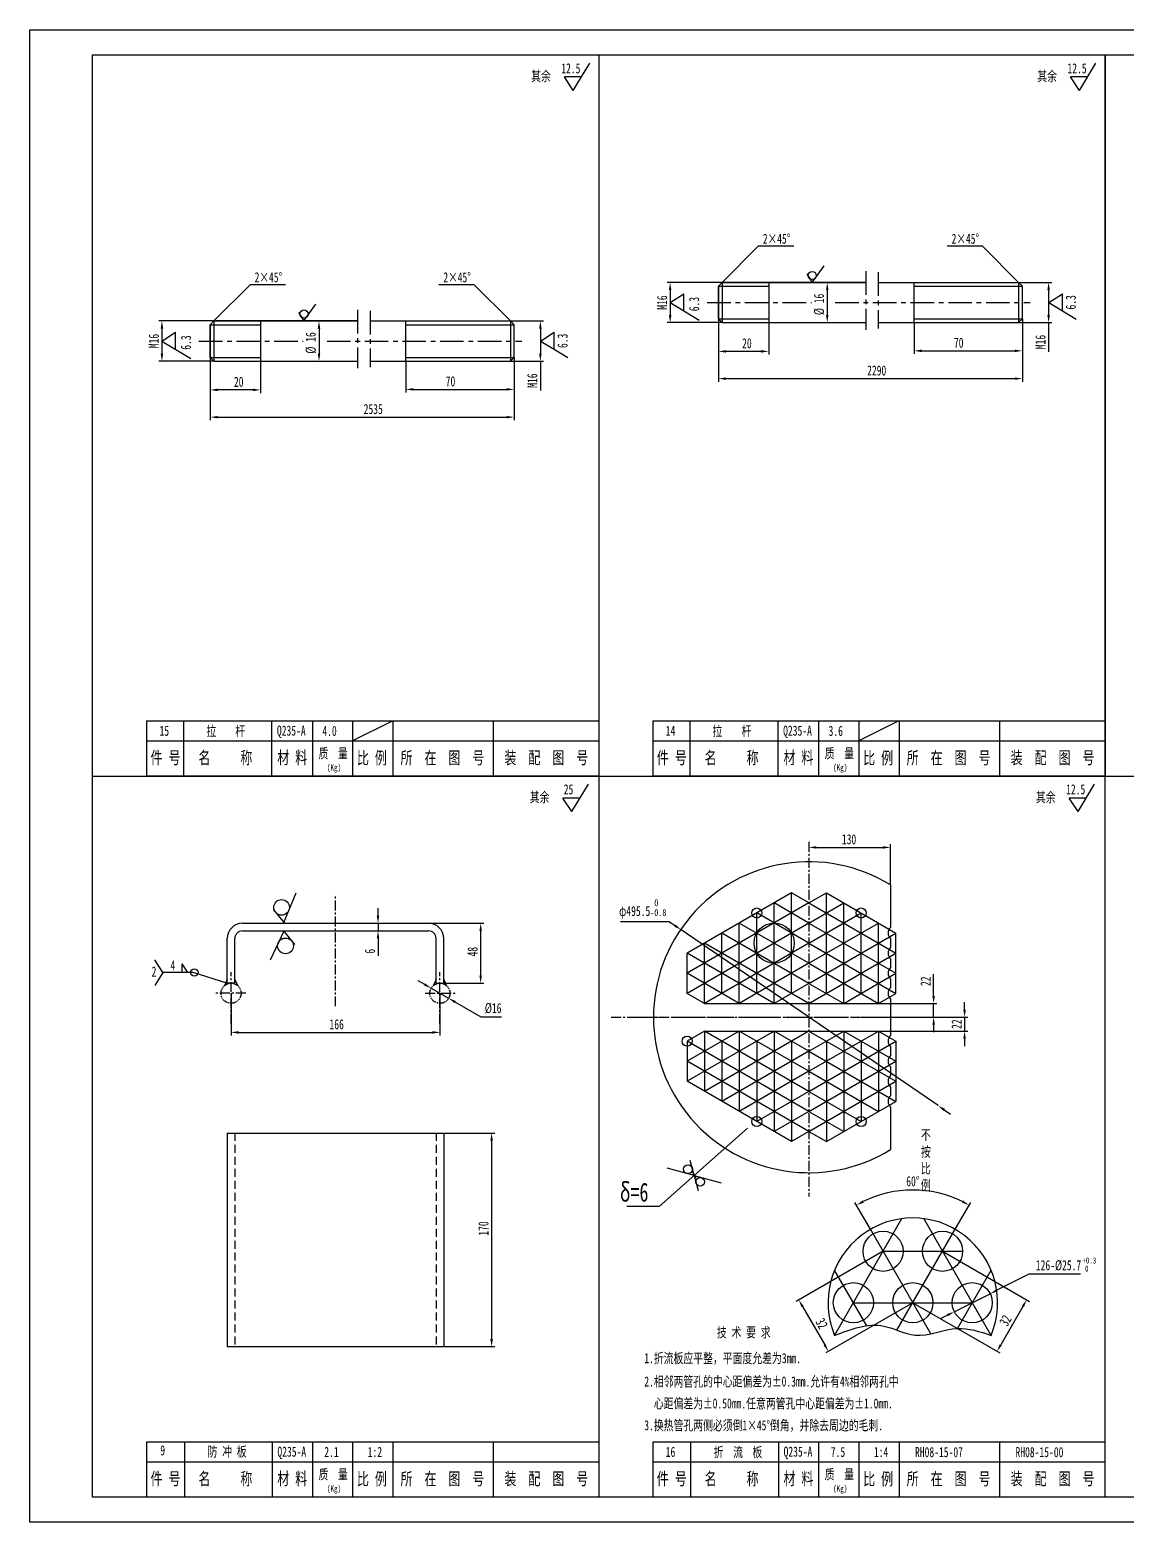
# Model space of a CAD drawing. Extents: x 12575 to 63012, y 39469 to 86293.
# Drawn here: x 29658 to 33149, y 39595 to 44347 of the extents above; entities that cross this region are included whole.
import ezdxf

# ---------------------------------------------------------------- set-up
doc = ezdxf.new("R2010")
doc.units = 0
for name, pattern in [('CENTER', [50.8, 31.75, -6.35, 6.35, -6.35]), ('CENTERX2', [4, 2.5, -0.5, 0.5, -0.5]), ('DASHEDX2', [38.1, 25.4, -12.7]), ('PHANTOM2', [31.75, 15.875, -3.175, 3.175, -3.175, 3.175, -3.175])]:
    doc.linetypes.add(name, pattern=pattern)
doc.layers.get('0').update_dxf_attribs({"linetype": 'CONTINUOUS'})
doc.layers.get('DEFPOINTS').update_dxf_attribs({"color": 1, "linetype": 'PHANTOM2'})
for name, color, linetype in [('AA', 1, 'DASHEDX2'), ('CCX', 1, 'CONTINUOUS'), ('DD', 1, 'CENTER')]:
    doc.layers.add(name, color=color, linetype=linetype)
doc.styles.add('HZ', font='SIMFANG.TTF', dxfattribs={"width": 0.7})
doc.styles.add('HZ123', font='SIMFANG.TTF', dxfattribs={"width": 0.7, "height": 2.5})
doc.styles.add('WZ5', font='SIMFANG.TTF', dxfattribs={"width": 0.7})
doc.dimstyles.new('ISO-25$0', dxfattribs={"dimscale": 8, "dimtxt": 4, "dimasz": 3, "dimexe": 1.25, "dimexo": 0, "dimgap": 1.2, "dimtad": 1, "dimdec": 0, "dimtxsty": 'HZ', "dimcen": 0, "dimclrd": 256, "dimclrt": 256, "dimazin": 3, "dimtm": 1e-09, "dimtfac": 8, "dimtdec": 0, "dimtmove": 0, "dimatfit": 3})
doc.dimstyles.new('ISO-25$2', dxfattribs={"dimscale": 8, "dimtxt": 4, "dimasz": 3, "dimexe": 1.25, "dimexo": 0, "dimgap": 1.5, "dimtad": 2, "dimtih": 1, "dimtoh": 1, "dimdec": 0, "dimtxsty": 'HZ', "dimcen": 3, "dimazin": 3, "dimtm": 1e-09, "dimtfac": 8, "dimtdec": 0, "dimtmove": 0, "dimatfit": 3})
doc.dimstyles.new('ISO-25$3', dxfattribs={"dimscale": 8, "dimtxt": 4, "dimasz": 3, "dimexe": 1.25, "dimexo": 0, "dimgap": 1.5, "dimtad": 2, "dimtih": 1, "dimtoh": 1, "dimdec": 0, "dimtxsty": 'HZ', "dimcen": -2.5, "dimazin": 3, "dimtm": 1e-09, "dimtfac": 8, "dimtdec": 0, "dimtmove": 0, "dimatfit": 3})

# ---------------------------------------------------------------- blocks, each defined once
blk = doc.blocks.new('*D150')
at = {"layer": 'CCX', "color": 0}
for p, q in [((31850.7, 43426.7), (31850.7, 43313.1)), ((32010.7, 43414.7), (32010.7, 43313.1))]:
    blk.add_line(p, q, dxfattribs=at)
at = {"layer": 'CCX'}
blk.add_line((31986.7, 43323.1), (31874.7, 43323.1), dxfattribs=at)
for points in [[(31874.7, 43327.1), (31874.7, 43319.1), (31850.7, 43323.1)], [(31986.7, 43327.1), (31986.7, 43319.1), (32010.7, 43323.1)]]:
    blk.add_solid(points, dxfattribs=at)
at = {"layer": 'DEFPOINTS', "color": 0}
for p in [(31850.7, 43426.7), (32010.7, 43414.7), (31850.7, 43323.1)]:
    blk.add_point(p, dxfattribs=at)
at = {"layer": 'CCX', "insert": (31941.4, 43348.7), "char_height": 32, "attachment_point": 5, "style": 'HZ'}
blk.add_mtext('20', dxfattribs=at)
blk = doc.blocks.new('*D151')
at = {"layer": 'CCX', "color": 0}
for p, q in [((32010.7, 43542.7), (32207.2, 43542.7)), ((32010.7, 43414.7), (32207.2, 43414.7))]:
    blk.add_line(p, q, dxfattribs=at)
at = {"layer": 'CCX'}
blk.add_line((32197.2, 43518.7), (32197.2, 43438.7), dxfattribs=at)
for points in [[(32193.2, 43518.7), (32201.2, 43518.7), (32197.2, 43542.7)], [(32193.2, 43438.7), (32201.2, 43438.7), (32197.2, 43414.7)]]:
    blk.add_solid(points, dxfattribs=at)
at = {"layer": 'DEFPOINTS', "color": 0}
for p in [(32010.7, 43542.7), (32010.7, 43414.7), (32197.2, 43414.7)]:
    blk.add_point(p, dxfattribs=at)
at = {"layer": 'CCX', "insert": (32171.5, 43472.7), "char_height": 32, "attachment_point": 5, "rotation": 90, "style": 'HZ'}
blk.add_mtext('{\\Ftxt|c134;%%C} 16', dxfattribs=at)
blk = doc.blocks.new('*D152')
at = {"layer": 'CCX', "color": 0}
for p, q in [((31862.7, 43542.7), (31686.9, 43542.7)), ((31862.7, 43414.7), (31686.9, 43414.7))]:
    blk.add_line(p, q, dxfattribs=at)
at = {"layer": 'CCX'}
blk.add_line((31696.9, 43518.7), (31696.9, 43438.7), dxfattribs=at)
for points in [[(31692.9, 43518.7), (31700.9, 43518.7), (31696.9, 43542.7)], [(31692.9, 43438.7), (31700.9, 43438.7), (31696.9, 43414.7)]]:
    blk.add_solid(points, dxfattribs=at)
at = {"layer": 'DEFPOINTS', "color": 0}
for p in [(31862.7, 43542.7), (31696.9, 43414.7), (31862.7, 43414.7)]:
    blk.add_point(p, dxfattribs=at)
at = {"layer": 'CCX', "insert": (31671.3, 43478.7), "char_height": 32, "attachment_point": 5, "rotation": 90, "style": 'HZ'}
blk.add_mtext('M16', dxfattribs=at)
blk = doc.blocks.new('*D153')
at = {"layer": 'CCX', "color": 0}
for p, q in [((32806.6, 43542.7), (32912.1, 43542.7)), ((32806.6, 43414.7), (32912.1, 43414.7))]:
    blk.add_line(p, q, dxfattribs=at)
at = {"layer": 'CCX'}
for p, q in [((32902.1, 43518.7), (32902.1, 43438.7)), ((32902.1, 43414.7), (32902.1, 43321.4))]:
    blk.add_line(p, q, dxfattribs=at)
for points in [[(32898.1, 43518.7), (32906.1, 43518.7), (32902.1, 43542.7)], [(32898.1, 43438.7), (32906.1, 43438.7), (32902.1, 43414.7)]]:
    blk.add_solid(points, dxfattribs=at)
at = {"layer": 'DEFPOINTS', "color": 0}
for p in [(32806.6, 43542.7), (32806.6, 43414.7), (32902.1, 43414.7)]:
    blk.add_point(p, dxfattribs=at)
at = {"layer": 'CCX', "insert": (32876.5, 43352.8), "char_height": 32, "attachment_point": 5, "rotation": 90, "style": 'HZ'}
blk.add_mtext('M16', dxfattribs=at)
blk = doc.blocks.new('*D154')
at = {"layer": 'CCX', "color": 0}
for p, q in [((32473.7, 43414.7), (32473.7, 43314.9)), ((32818.6, 43426.7), (32818.6, 43314.9))]:
    blk.add_line(p, q, dxfattribs=at)
at = {"layer": 'CCX'}
blk.add_line((32497.7, 43324.9), (32794.6, 43324.9), dxfattribs=at)
for points in [[(32497.7, 43328.9), (32497.7, 43320.9), (32473.7, 43324.9)], [(32794.6, 43328.9), (32794.6, 43320.9), (32818.6, 43324.9)]]:
    blk.add_solid(points, dxfattribs=at)
at = {"layer": 'DEFPOINTS', "color": 0}
for p in [(32473.7, 43414.7), (32818.6, 43426.7), (32818.6, 43324.9)]:
    blk.add_point(p, dxfattribs=at)
at = {"layer": 'CCX', "insert": (32615.9, 43350.5), "char_height": 32, "attachment_point": 5, "style": 'HZ'}
blk.add_mtext('70', dxfattribs=at)
blk = doc.blocks.new('*D143')
at = {"layer": 'CCX', "color": 0}
for p, q in [((31850.7, 43414.7), (31850.7, 43226.4)), ((32818.6, 43414.7), (32818.6, 43226.4))]:
    blk.add_line(p, q, dxfattribs=at)
at = {"layer": 'CCX'}
blk.add_line((31874.7, 43236.4), (32794.6, 43236.4), dxfattribs=at)
for points in [[(31874.7, 43240.4), (31874.7, 43232.4), (31850.7, 43236.4)], [(32794.6, 43240.4), (32794.6, 43232.4), (32818.6, 43236.4)]]:
    blk.add_solid(points, dxfattribs=at)
at = {"layer": 'DEFPOINTS', "color": 0}
for p in [(31850.7, 43414.7), (32818.6, 43414.7), (32818.6, 43236.4)]:
    blk.add_point(p, dxfattribs=at)
at = {"layer": 'CCX', "insert": (32354.6, 43262.1), "char_height": 32, "attachment_point": 5, "style": 'HZ'}
blk.add_mtext('2290 ', dxfattribs=at)
blk = doc.blocks.new('*D142')
at = {"layer": 'CCX', "color": 0}
for p, q in [((31538.5, 41508.1), (31692.6, 41508.1)), ((31692.6, 41508.1), (31712.4, 41494.5)), ((32549.9, 40921.6), (31732.2, 41481)), ((32569.7, 40908.1), (32589.5, 40894.5))]:
    blk.add_line(p, q, dxfattribs=at)
for points in [[(31714.7, 41497.8), (31710.2, 41491.2), (31732.2, 41481)], [(32571.9, 40911.4), (32567.4, 40904.8), (32549.9, 40921.6)]]:
    blk.add_solid(points, dxfattribs=at)
at = {"layer": 'DEFPOINTS', "color": 0}
for p in [(31732.2, 41481), (32549.9, 40921.6)]:
    blk.add_point(p, dxfattribs=at)
at = {"layer": 'CCX', "color": 0, "insert": (31609.5, 41547.6), "char_height": 32, "attachment_point": 5, "style": 'HZ'}
blk.add_mtext('φ495.5{\\H0.7x;\\S 0^ -0.8;}', dxfattribs=at)
blk = doc.blocks.new('*D164')
at = {"layer": 'CCX'}
for p, q in [((32536, 41270.8), (32536, 41339.8)), ((32536, 41202.8), (32536, 41246.8)), ((32536, 41178.8), (32536, 41154.8))]:
    blk.add_line(p, q, dxfattribs=at)
at = {"layer": 'CCX', "color": 0}
for p, q in [((32360.6, 41246.8), (32546, 41246.8)), ((32398.9, 41202.8), (32546, 41202.8))]:
    blk.add_line(p, q, dxfattribs=at)
at = {"layer": 'CCX'}
for points in [[(32532, 41270.8), (32540, 41270.8), (32536, 41246.8)], [(32532, 41178.8), (32540, 41178.8), (32536, 41202.8)]]:
    blk.add_solid(points, dxfattribs=at)
at = {"layer": 'DEFPOINTS', "color": 0}
for p in [(32360.6, 41246.8), (32398.9, 41202.8), (32536, 41202.8)]:
    blk.add_point(p, dxfattribs=at)
at = {"layer": 'CCX', "insert": (32510.4, 41317.3), "char_height": 32, "attachment_point": 5, "rotation": 90, "style": 'HZ'}
blk.add_mtext('22', dxfattribs=at)
blk = doc.blocks.new('*D165')
at = {"layer": 'CCX'}
for p, q in [((32634.5, 41226.8), (32634.5, 41250.8)), ((32634.5, 41202.8), (32634.5, 41158.8)), ((32634.5, 41134.8), (32634.5, 41110.8))]:
    blk.add_line(p, q, dxfattribs=at)
at = {"layer": 'CCX', "color": 0}
for p, q in [((32398.9, 41202.8), (32644.5, 41202.8)), ((32360.6, 41158.8), (32644.5, 41158.8))]:
    blk.add_line(p, q, dxfattribs=at)
at = {"layer": 'CCX'}
for points in [[(32630.5, 41226.8), (32638.5, 41226.8), (32634.5, 41202.8)], [(32630.5, 41134.8), (32638.5, 41134.8), (32634.5, 41158.8)]]:
    blk.add_solid(points, dxfattribs=at)
at = {"layer": 'DEFPOINTS', "color": 0}
for p in [(32398.9, 41202.8), (32360.6, 41158.8), (32634.5, 41158.8)]:
    blk.add_point(p, dxfattribs=at)
at = {"layer": 'CCX', "insert": (32608.9, 41180.8), "char_height": 32, "attachment_point": 5, "rotation": 90, "style": 'HZ'}
blk.add_mtext('22', dxfattribs=at)
blk = doc.blocks.new('*D167')
at = {"layer": 'CCX', "color": 0}
for p, q in [((32564.3, 40457.6), (32841, 40297.9)), ((32469.7, 40293.8), (32746.4, 40134.1))]:
    blk.add_line(p, q, dxfattribs=at)
at = {"layer": 'CCX'}
blk.add_line((32820.3, 40282.1), (32749.7, 40159.8), dxfattribs=at)
for points in [[(32816.8, 40284.1), (32823.8, 40280.1), (32832.3, 40302.9)], [(32746.2, 40161.8), (32753.2, 40157.8), (32737.7, 40139.1)]]:
    blk.add_solid(points, dxfattribs=at)
at = {"layer": 'DEFPOINTS', "color": 0}
for p in [(32564.3, 40457.6), (32469.7, 40293.8), (32737.7, 40139.1)]:
    blk.add_point(p, dxfattribs=at)
at = {"layer": 'CCX', "insert": (32764.7, 40237.1), "char_height": 32, "attachment_point": 5, "rotation": 60, "style": 'HZ'}
blk.add_mtext('32', dxfattribs=at)
blk = doc.blocks.new('*D166')
at = {"layer": 'CCX', "color": 0}
for p, q in [((32375.1, 40457.6), (32097.8, 40297.6)), ((32469.7, 40293.8), (32192.4, 40133.7))]:
    blk.add_line(p, q, dxfattribs=at)
at = {"layer": 'CCX'}
blk.add_line((32118.5, 40281.8), (32189, 40159.5), dxfattribs=at)
for points in [[(32121.9, 40283.8), (32115, 40279.8), (32106.5, 40302.6)], [(32192.5, 40161.5), (32185.6, 40157.5), (32201, 40138.7)]]:
    blk.add_solid(points, dxfattribs=at)
at = {"layer": 'DEFPOINTS', "color": 0}
for p in [(32375.1, 40457.6), (32469.7, 40293.8), (32201, 40138.7)]:
    blk.add_point(p, dxfattribs=at)
at = {"layer": 'CCX', "insert": (32179.4, 40227.4), "char_height": 32, "attachment_point": 5, "rotation": 300, "style": 'HZ'}
blk.add_mtext('32', dxfattribs=at)
blk = doc.blocks.new('*D168')
at = {"layer": 'CCX', "color": 0}
for p, q in [((32334.7, 40527.6), (32285.3, 40613.2)), ((32604.7, 40527.6), (32654, 40613.2))]:
    blk.add_line(p, q, dxfattribs=at)
blk.add_arc((32469.7, 40293.8), 358.8, 63.8337, 116.1663, dxfattribs=at)
for points in [[(32313.3, 40612.3), (32309.6, 40619.3), (32290.3, 40604.5)], [(32629.8, 40619.3), (32626, 40612.3), (32649, 40604.5)]]:
    blk.add_solid(points, dxfattribs=at)
at = {"layer": 'DEFPOINTS', "color": 0}
for p in [(32532, 40647.1), (32334.7, 40527.6), (32604.7, 40527.6), (32419.3, 40206.6), (32526.9, 40194.7)]:
    blk.add_point(p, dxfattribs=at)
at = {"layer": 'CCX', "color": 0, "insert": (32469.7, 40680.6), "char_height": 32, "attachment_point": 5, "style": 'HZ'}
blk.add_mtext('60°', dxfattribs=at)
blk = doc.blocks.new('*D169')
at = {"layer": 'CCX', "color": 0}
for p, q in [((32839.5, 40384.5), (32737.5, 40333.3)), ((33003.9, 40384.5), (32839.5, 40384.5)), ((32601.7, 40265.1), (32716, 40322.5)), ((32580.2, 40254.3), (32558.8, 40243.5))]:
    blk.add_line(p, q, dxfattribs=at)
for points in [[(32735.7, 40336.9), (32739.3, 40329.7), (32716, 40322.5)], [(32578.4, 40257.9), (32582, 40250.7), (32601.7, 40265.1)]]:
    blk.add_solid(points, dxfattribs=at)
at = {"layer": 'DEFPOINTS', "color": 0}
for p in [(32716, 40322.5), (32601.7, 40265.1)]:
    blk.add_point(p, dxfattribs=at)
at = {"layer": 'CCX', "color": 0, "insert": (32933.7, 40412.5), "char_height": 32, "attachment_point": 5, "style": 'HZ'}
blk.add_mtext('126-{\\Ftxt|c134;%%C}25.7', dxfattribs=at)
blk = doc.blocks.new('*D209')
at = {"layer": 'CCX', "color": 0}
for p, q in [((30298.6, 41279.2), (30298.6, 41144.6)), ((30963.7, 41279.2), (30963.7, 41144.6))]:
    blk.add_line(p, q, dxfattribs=at)
at = {"layer": 'CCX'}
blk.add_line((30322.6, 41154.6), (30939.7, 41154.6), dxfattribs=at)
for points in [[(30322.6, 41158.6), (30322.6, 41150.6), (30298.6, 41154.6)], [(30939.7, 41158.6), (30939.7, 41150.6), (30963.7, 41154.6)]]:
    blk.add_solid(points, dxfattribs=at)
at = {"layer": 'DEFPOINTS', "color": 0}
for p in [(30298.6, 41279.2), (30963.7, 41279.2), (30963.7, 41154.6)]:
    blk.add_point(p, dxfattribs=at)
at = {"layer": 'CCX', "insert": (30634.9, 41180.2), "char_height": 32, "attachment_point": 5, "style": 'HZ'}
blk.add_mtext('166', dxfattribs=at)
blk = doc.blocks.new('*D210')
at = {"layer": 'CCX'}
for p, q in [((30766.6, 41525.9), (30766.6, 41549.9)), ((30766.6, 41501.9), (30766.6, 41477.9)), ((30766.6, 41453.9), (30766.6, 41398.2))]:
    blk.add_line(p, q, dxfattribs=at)
at = {"layer": 'CCX', "color": 0}
for p, q in [((30631.1, 41501.9), (30776.6, 41501.9)), ((30631.1, 41477.9), (30776.6, 41477.9))]:
    blk.add_line(p, q, dxfattribs=at)
at = {"layer": 'CCX'}
for points in [[(30762.6, 41525.9), (30770.6, 41525.9), (30766.6, 41501.9)], [(30762.6, 41453.9), (30770.6, 41453.9), (30766.6, 41477.9)]]:
    blk.add_solid(points, dxfattribs=at)
at = {"layer": 'DEFPOINTS', "color": 0}
for p in [(30631.1, 41501.9), (30766.6, 41501.9), (30631.1, 41477.9)]:
    blk.add_point(p, dxfattribs=at)
at = {"layer": 'CCX', "insert": (30741, 41412.8), "char_height": 32, "attachment_point": 5, "rotation": 90, "style": 'HZ'}
blk.add_mtext('6', dxfattribs=at)
blk = doc.blocks.new('*D211')
at = {"layer": 'CCX', "color": 0}
for p, q in [((30631.1, 41501.9), (31103.4, 41501.9)), ((30963.7, 41311.2), (31103.4, 41311.2))]:
    blk.add_line(p, q, dxfattribs=at)
at = {"layer": 'CCX'}
blk.add_line((31093.4, 41477.9), (31093.4, 41335.2), dxfattribs=at)
for points in [[(31089.4, 41477.9), (31097.4, 41477.9), (31093.4, 41501.9)], [(31089.4, 41335.2), (31097.4, 41335.2), (31093.4, 41311.2)]]:
    blk.add_solid(points, dxfattribs=at)
at = {"layer": 'DEFPOINTS', "color": 0}
for p in [(30631.1, 41501.9), (30963.7, 41311.2), (31093.4, 41311.2)]:
    blk.add_point(p, dxfattribs=at)
at = {"layer": 'CCX', "insert": (31067.8, 41411.5), "char_height": 32, "attachment_point": 5, "rotation": 90, "style": 'HZ'}
blk.add_mtext('48', dxfattribs=at)
blk = doc.blocks.new('*D212')
at = {"layer": 'CCX', "color": 0}
for p, q in [((30975.7, 40834.2), (31138.3, 40834.2)), ((30975.7, 40154.2), (31138.3, 40154.2))]:
    blk.add_line(p, q, dxfattribs=at)
at = {"layer": 'CCX'}
blk.add_line((31128.3, 40810.2), (31128.3, 40178.2), dxfattribs=at)
for points in [[(31124.3, 40810.2), (31132.3, 40810.2), (31128.3, 40834.2)], [(31124.3, 40178.2), (31132.3, 40178.2), (31128.3, 40154.2)]]:
    blk.add_solid(points, dxfattribs=at)
at = {"layer": 'DEFPOINTS', "color": 0}
for p in [(30975.7, 40834.2), (30975.7, 40154.2), (31128.3, 40154.2)]:
    blk.add_point(p, dxfattribs=at)
at = {"layer": 'CCX', "insert": (31102.7, 40530.1), "char_height": 32, "attachment_point": 5, "rotation": 90, "style": 'HZ'}
blk.add_mtext('170', dxfattribs=at)
blk = doc.blocks.new('*D213')
at = {"layer": 'CCX', "color": 0}
for p, q in [((30915.2, 41307.2), (30894.4, 41319.2)), ((30936, 41295.2), (30991.4, 41263.2)), ((31095.1, 41203.3), (31012.2, 41251.2)), ((31159.3, 41203.3), (31095.1, 41203.3))]:
    blk.add_line(p, q, dxfattribs=at)
for points in [[(30917.2, 41310.7), (30913.2, 41303.8), (30936, 41295.2)], [(31014.2, 41254.7), (31010.2, 41247.7), (30991.4, 41263.2)]]:
    blk.add_solid(points, dxfattribs=at)
at = {"layer": 'DEFPOINTS', "color": 0}
for p in [(30936, 41295.2), (30991.4, 41263.2)]:
    blk.add_point(p, dxfattribs=at)
at = {"layer": 'CCX', "color": 0, "insert": (31133.2, 41231.3), "char_height": 32, "attachment_point": 5, "style": 'HZ'}
blk.add_mtext('{\\Ftxt|c134;%%C16}', dxfattribs=at)
blk = doc.blocks.new('*D215')
at = {"layer": 'CCX', "color": 0}
for p, q in [((30232.2, 43304), (30232.2, 43190.4)), ((30392.2, 43292), (30392.2, 43190.4))]:
    blk.add_line(p, q, dxfattribs=at)
at = {"layer": 'CCX'}
blk.add_line((30368.2, 43200.4), (30256.2, 43200.4), dxfattribs=at)
for points in [[(30256.2, 43204.4), (30256.2, 43196.4), (30232.2, 43200.4)], [(30368.2, 43204.4), (30368.2, 43196.4), (30392.2, 43200.4)]]:
    blk.add_solid(points, dxfattribs=at)
at = {"layer": 'DEFPOINTS', "color": 0}
for p in [(30232.2, 43304), (30392.2, 43292), (30232.2, 43200.4)]:
    blk.add_point(p, dxfattribs=at)
at = {"layer": 'CCX', "insert": (30322.9, 43226), "char_height": 32, "attachment_point": 5, "style": 'HZ'}
blk.add_mtext('20', dxfattribs=at)
blk = doc.blocks.new('*D216')
at = {"layer": 'CCX', "color": 0}
for p, q in [((30392.2, 43420), (30588.7, 43420)), ((30392.2, 43292), (30588.7, 43292))]:
    blk.add_line(p, q, dxfattribs=at)
at = {"layer": 'CCX'}
blk.add_line((30578.7, 43396), (30578.7, 43316), dxfattribs=at)
for points in [[(30574.7, 43396), (30582.7, 43396), (30578.7, 43420)], [(30574.7, 43316), (30582.7, 43316), (30578.7, 43292)]]:
    blk.add_solid(points, dxfattribs=at)
at = {"layer": 'DEFPOINTS', "color": 0}
for p in [(30392.2, 43420), (30392.2, 43292), (30578.7, 43292)]:
    blk.add_point(p, dxfattribs=at)
at = {"layer": 'CCX', "insert": (30553, 43350), "char_height": 32, "attachment_point": 5, "rotation": 90, "style": 'HZ'}
blk.add_mtext('{\\Ftxt|c134;%%C} 16', dxfattribs=at)
blk = doc.blocks.new('*D217')
at = {"layer": 'CCX', "color": 0}
for p, q in [((30244.2, 43420), (30068.4, 43420)), ((30244.2, 43292), (30068.4, 43292))]:
    blk.add_line(p, q, dxfattribs=at)
at = {"layer": 'CCX'}
blk.add_line((30078.4, 43396), (30078.4, 43316), dxfattribs=at)
for points in [[(30074.4, 43396), (30082.4, 43396), (30078.4, 43420)], [(30074.4, 43316), (30082.4, 43316), (30078.4, 43292)]]:
    blk.add_solid(points, dxfattribs=at)
at = {"layer": 'DEFPOINTS', "color": 0}
for p in [(30244.2, 43420), (30078.4, 43292), (30244.2, 43292)]:
    blk.add_point(p, dxfattribs=at)
at = {"layer": 'CCX', "insert": (30052.8, 43356), "char_height": 32, "attachment_point": 5, "rotation": 90, "style": 'HZ'}
blk.add_mtext('M16', dxfattribs=at)
blk = doc.blocks.new('*D218')
at = {"layer": 'CCX', "color": 0}
for p, q in [((31188.1, 43420), (31293.6, 43420)), ((31188.1, 43292), (31293.6, 43292))]:
    blk.add_line(p, q, dxfattribs=at)
at = {"layer": 'CCX'}
for p, q in [((31283.6, 43396), (31283.6, 43316)), ((31283.6, 43292), (31283.6, 43198.8))]:
    blk.add_line(p, q, dxfattribs=at)
for points in [[(31279.6, 43396), (31287.6, 43396), (31283.6, 43420)], [(31279.6, 43316), (31287.6, 43316), (31283.6, 43292)]]:
    blk.add_solid(points, dxfattribs=at)
at = {"layer": 'DEFPOINTS', "color": 0}
for p in [(31188.1, 43420), (31188.1, 43292), (31283.6, 43292)]:
    blk.add_point(p, dxfattribs=at)
at = {"layer": 'CCX', "insert": (31258, 43230.2), "char_height": 32, "attachment_point": 5, "rotation": 90, "style": 'HZ'}
blk.add_mtext('M16', dxfattribs=at)
blk = doc.blocks.new('*D219')
at = {"layer": 'CCX', "color": 0}
for p, q in [((30855.2, 43292), (30855.2, 43192.2)), ((31200.1, 43304), (31200.1, 43192.2))]:
    blk.add_line(p, q, dxfattribs=at)
at = {"layer": 'CCX'}
blk.add_line((30879.2, 43202.2), (31176.1, 43202.2), dxfattribs=at)
for points in [[(30879.2, 43206.2), (30879.2, 43198.2), (30855.2, 43202.2)], [(31176.1, 43206.2), (31176.1, 43198.2), (31200.1, 43202.2)]]:
    blk.add_solid(points, dxfattribs=at)
at = {"layer": 'DEFPOINTS', "color": 0}
for p in [(30855.2, 43292), (31200.1, 43304), (31200.1, 43202.2)]:
    blk.add_point(p, dxfattribs=at)
at = {"layer": 'CCX', "insert": (30997.4, 43227.8), "char_height": 32, "attachment_point": 5, "style": 'HZ'}
blk.add_mtext('70', dxfattribs=at)
blk = doc.blocks.new('*D214')
at = {"layer": 'CCX', "color": 0}
for p, q in [((30232.2, 43292), (30232.2, 43103.7)), ((31200.1, 43292), (31200.1, 43103.7))]:
    blk.add_line(p, q, dxfattribs=at)
at = {"layer": 'CCX'}
blk.add_line((30256.2, 43113.7), (31176.1, 43113.7), dxfattribs=at)
for points in [[(30256.2, 43117.7), (30256.2, 43109.7), (30232.2, 43113.7)], [(31176.1, 43117.7), (31176.1, 43109.7), (31200.1, 43113.7)]]:
    blk.add_solid(points, dxfattribs=at)
at = {"layer": 'DEFPOINTS', "color": 0}
for p in [(30232.2, 43292), (31200.1, 43292), (31200.1, 43113.7)]:
    blk.add_point(p, dxfattribs=at)
at = {"layer": 'CCX', "insert": (30736.1, 43139.4), "char_height": 32, "attachment_point": 5, "style": 'HZ'}
blk.add_mtext('  2535', dxfattribs=at)
blk = doc.blocks.new('*D233')
at = {"layer": 'CCX', "color": 0}
for p, q in [((32138.9, 41761.2), (32138.9, 41733.6)), ((32398.9, 41624), (32398.9, 41753.6))]:
    blk.add_line(p, q, dxfattribs=at)
at = {"layer": 'CCX'}
blk.add_line((32162.9, 41743.6), (32374.9, 41743.6), dxfattribs=at)
for points in [[(32162.9, 41747.6), (32162.9, 41739.6), (32138.9, 41743.6)], [(32374.9, 41747.6), (32374.9, 41739.6), (32398.9, 41743.6)]]:
    blk.add_solid(points, dxfattribs=at)
at = {"layer": 'DEFPOINTS', "color": 0}
for p in [(32138.9, 41761.2), (32398.9, 41743.6), (32398.9, 41624)]:
    blk.add_point(p, dxfattribs=at)
at = {"layer": 'CCX', "insert": (32266.6, 41769.3), "char_height": 32, "attachment_point": 5, "style": 'HZ'}
blk.add_mtext('130 ', dxfattribs=at)

msp = doc.modelspace()

# ---------------------------------------------------------------- linework, layer by layer
for p, q in [((29857.8, 39675), (29857.8, 44267)), ((29857.8, 44267), (36305.8, 44267)), ((29857.8, 39675), (29857.8, 44267)), ((31469.8, 44267), (31469.8, 39675)), ((33081.8, 44267), (33081.8, 41971)), ((31850.7, 43530.7), (31862.7, 43542.7)), ((32473.7, 43414.7), (32473.7, 43542.7)), ((32806.6, 43542.7), (32818.6, 43530.7)), ((32818.6, 43426.7), (32818.6, 43530.7)), ((30232.2, 43408), (30244.2, 43420)), ((30855.2, 43292), (30855.2, 43420)), ((31188.1, 43420), (31200.1, 43408)), ((31200.1, 43304), (31200.1, 43408)), ((31862.7, 43414.7), (31850.7, 43426.7)), ((31862.7, 43414.7), (32320.1, 43414.7)), ((32359.7, 43414.7), (32806.6, 43414.7)), ((32818.6, 43426.7), (32806.6, 43414.7)), ((30244.2, 43292), (30232.2, 43304)), ((30244.2, 43292), (30701.6, 43292)), ((30741.2, 43292), (31188.1, 43292)), ((31200.1, 43304), (31188.1, 43292)), ((30029.8, 42147), (30029.8, 41971)), ((31641.8, 42147), (31641.8, 41971)), ((30029.8, 42083), (31469.8, 42083)), ((31641.8, 42083), (33081.8, 42083)), ((33081.8, 39675), (33081.8, 41971)), ((32398.9, 41624), (32398.9, 41489)), ((30334.6, 41501.9), (30927.7, 41501.9)), ((30286.6, 41311.2), (30286.6, 41453.9)), ((30310.6, 41311.2), (30310.6, 41453.9)), ((30334.6, 41477.9), (30927.7, 41477.9)), ((30951.7, 41311.2), (30951.7, 41453.9)), ((30975.7, 41311.2), (30975.7, 41453.9)), ((32398.9, 41452.6), (32398.9, 41425)), ((32398.9, 41388.6), (32398.9, 41361)), ((30286.6, 41323.4), (30277.5, 41303.2)), ((30310.6, 41311.2), (30286.6, 41311.2)), ((30310.6, 41323.4), (30319.7, 41303.2)), ((30951.7, 41323.4), (30942.6, 41303.2)), ((30951.7, 41311.2), (30975.7, 41311.2)), ((30975.7, 41323.4), (30984.8, 41303.2)), ((32398.9, 41324.6), (32398.9, 41297)), ((32398.9, 41260.6), (32398.9, 41145)), ((32398.9, 41108.6), (32398.9, 41081)), ((32398.9, 41044.6), (32398.9, 41017)), ((32398.9, 40980.6), (32398.9, 40953)), ((32398.9, 40916.6), (32398.9, 40781.5)), ((30286.6, 40834.2), (30286.6, 40154.2)), ((30286.6, 40834.2), (30975.7, 40834.2)), ((30975.7, 40834.2), (30975.7, 40154.2)), ((31773.1, 40698.7), (31760.3, 40746.7)), ((31773.1, 40698.7), (31686.9, 40721.9)), ((31773.1, 40698.7), (31859.4, 40675.6)), ((30286.6, 40154.2), (30975.7, 40154.2)), ((30029.8, 39851), (30029.8, 39675)), ((31641.8, 39851), (31641.8, 39675)), ((30029.8, 39787), (31469.8, 39787)), ((31641.8, 39787), (33081.8, 39787)), ((36305.8, 39675), (29857.8, 39675))]:
    msp.add_line(p, q)
at = {"color": 7}
for p, q in [((31637.4, 44267), (33077.4, 44267)), ((33081.8, 44267), (33081.8, 42715)), ((33081.8, 39675), (33081.8, 44267)), ((33081.8, 43115), (33081.8, 42539)), ((29857.8, 41971), (36305.8, 41971)), ((30197.4, 41971), (31637.4, 41971))]:
    msp.add_line(p, q, dxfattribs=at)
at = {"ltscale": 8}
for p, q in [((31414.3, 44196.9), (31360, 44196.9)), ((31388.1, 44153.7), (31360, 44196.9)), ((31388.1, 44153.7), (31440.8, 44240.6)), ((33026.3, 44196.9), (32972, 44196.9)), ((33000.1, 44153.7), (32972, 44196.9)), ((33000.1, 44153.7), (33052.8, 44240.6)), ((31696.9, 43478.7), (31740.1, 43506.9)), ((31740.1, 43452.5), (31740.1, 43506.9)), ((32902.7, 43478.7), (32945.9, 43506.9)), ((32945.9, 43452.5), (32945.9, 43506.9)), ((31696.9, 43478.7), (31789.1, 43422.9)), ((32902.7, 43478.7), (32945.9, 43452.5)), ((32945.9, 43452.5), (32989.7, 43426)), ((30078.4, 43356), (30121.6, 43384.2)), ((30078.4, 43356), (30170.6, 43300.2)), ((30121.6, 43329.9), (30121.6, 43384.2)), ((31284.2, 43356), (31327.4, 43384.2)), ((31284.2, 43356), (31327.4, 43329.9)), ((31327.4, 43329.9), (31327.4, 43384.2)), ((31327.4, 43329.9), (31371.2, 43303.4)), ((31383.8, 41857.7), (31436.4, 41944.6)), ((32995.8, 41857.7), (33048.4, 41944.6)), ((31409.9, 41900.9), (31355.6, 41900.9)), ((31383.8, 41857.7), (31355.6, 41900.9)), ((33021.9, 41900.9), (32967.6, 41900.9)), ((32995.8, 41857.7), (32967.6, 41900.9)), ((30466.5, 41504.2), (30505.7, 41598.5)), ((30433.8, 41544.7), (30468.3, 41501.9)), ((30466.5, 41476.7), (30422.9, 41384.8)), ((30466.5, 41476.7), (30501, 41434))]:
    msp.add_line(p, q, dxfattribs=at)
at = {"color": 0}
for p, q in [((32149.1, 43542.9), (32187, 43595.7)), ((32131.7, 43569.6), (32149.1, 43542.9)), ((30513.2, 43446.9), (30530.6, 43420.3)), ((30530.6, 43420.3), (30568.6, 43473))]:
    msp.add_line(p, q, dxfattribs=at)
for points in [[(31850.7, 43530.7), (31850.7, 43426.7)], [(31850.7, 43426.7), (31850.7, 43530.7)], [(31862.7, 43542.7), (31862.7, 43414.7)], [(32010.7, 43542.7), (32010.7, 43414.7)], [(32359.7, 43542.7), (32806.6, 43542.7)], [(32806.6, 43542.7), (32806.6, 43414.7)], [(30232.2, 43408), (30232.2, 43304)], [(30232.2, 43304), (30232.2, 43408)], [(30244.2, 43420), (30244.2, 43292)], [(30392.2, 43420), (30392.2, 43292)], [(30741.2, 43420), (31188.1, 43420)], [(31188.1, 43420), (31188.1, 43292)], [(32359.7, 43414.7), (32806.6, 43414.7)], [(30741.2, 43292), (31188.1, 43292)]]:
    msp.add_lwpolyline(points)
for points in [[(31862.7, 43542.7), (32320.1, 43542.7)], [(30244.2, 43420), (30701.6, 43420)]]:
    msp.add_lwpolyline(points, close=True)
for centre in [(32149.3, 43564.7), (30530.8, 43442.1)]:
    msp.add_circle(centre, 12.9, dxfattribs=at)
for centre, radius in [((30459.5, 41552.6), 25), ((31972.6, 41534.8), 16), ((32305.2, 41534.8), 16), ((30472, 41430.1), 25), ((31750.9, 41126.8), 16), ((31972.6, 40870.8), 16), ((32305.2, 40870.8), 16), ((31753.8, 40718.8), 14), ((31792.5, 40678.7), 14), ((32375.1, 40457.6), 64), ((32564.3, 40457.6), 64), ((32280.5, 40293.8), 64), ((32469.7, 40293.8), 64), ((32658.9, 40293.8), 64)]:
    msp.add_circle(centre, radius)
for centre, radius, start, end in [((32138.9, 41202.8), 495, 58.3148, 301.6852), ((30334.6, 41453.9), 48, 90, 180), ((30927.7, 41453.9), 48, 0, 90), ((32416, 41470.8), 25, 133.2455, 226.7545), ((30334.6, 41453.9), 24, 90, 180), ((30927.7, 41453.9), 24, 0, 90), ((32416, 41406.8), 25, 133.2455, 226.7545), ((32416, 41342.8), 25, 133.2455, 226.7545), ((32416, 41278.8), 25, 133.2455, 226.7545), ((32416, 41126.8), 25, 133.2455, 226.7545), ((32416, 41062.8), 25, 133.2455, 226.7545), ((32416, 40998.8), 25, 133.2455, 226.7545), ((32416, 40934.8), 25, 133.2455, 226.7545)]:
    msp.add_arc(centre, radius, start, end)
at = {"layer": 'AA'}
for p, q in [((30310.6, 40834.2), (30310.6, 40154.2)), ((30951.7, 40834.2), (30951.7, 40154.2))]:
    msp.add_line(p, q, dxfattribs=at)
at = {"layer": 'CCX'}
for p, q in [((29657.8, 44347), (36385.8, 44347)), ((29657.8, 39595), (29657.8, 44347)), ((32090.4, 43657.7), (31977.7, 43657.7)), ((32691.5, 43657.7), (32578.8, 43657.7)), ((32691.5, 43657.7), (32806.6, 43542.7)), ((30471.9, 43535.1), (30359.2, 43535.1)), ((31073.1, 43535.1), (30960.4, 43535.1)), ((31073.1, 43535.1), (31188.1, 43420)), ((31850.7, 43530.7), (32010.7, 43530.7)), ((32473.7, 43530.7), (32818.6, 43530.7)), ((30232.2, 43408), (30392.2, 43408)), ((30855.2, 43408), (31200.1, 43408)), ((31850.7, 43426.7), (32010.7, 43426.7)), ((32473.7, 43426.7), (32818.6, 43426.7)), ((30232.2, 43304), (30392.2, 43304)), ((30855.2, 43304), (31200.1, 43304)), ((33081.8, 41971), (33081.8, 42331)), ((30029.8, 42147), (31469.8, 42147)), ((30148.3, 41971), (30148.3, 42147)), ((30428.6, 41971), (30428.6, 42147)), ((30557.8, 42147), (30557.8, 41971)), ((30684.3, 42083), (30812.3, 42147)), ((30685.8, 42147), (30685.8, 41971)), ((30813.8, 42147), (30813.8, 41971)), ((31133.8, 42147), (31133.8, 41971)), ((31641.8, 42147), (33081.8, 42147)), ((31760.3, 41971), (31760.3, 42147)), ((32040.6, 41971), (32040.6, 42147)), ((32169.8, 42147), (32169.8, 41971)), ((32296.3, 42083), (32424.3, 42147)), ((32297.8, 42147), (32297.8, 41971)), ((32425.8, 42147), (32425.8, 41971)), ((32745.8, 42147), (32745.8, 41971)), ((31469.8, 41971), (30029.8, 41971)), ((31469.8, 41971), (30029.8, 41971)), ((30029.8, 41971), (31469.8, 41971)), ((30029.8, 41971), (31469.8, 41971)), ((30029.8, 41971), (31469.8, 41971)), ((30029.8, 41971), (31469.8, 41971)), ((33081.8, 41971), (31641.8, 41971)), ((33081.8, 41971), (31641.8, 41971)), ((31641.8, 41971), (33081.8, 41971)), ((31641.8, 41971), (33081.8, 41971)), ((31641.8, 41971), (33081.8, 41971)), ((31641.8, 41971), (33081.8, 41971)), ((32083.5, 41598.8), (31750.9, 41406.8)), ((32083.5, 41278.8), (32083.5, 41598.8)), ((32138.9, 41566.8), (32083.5, 41598.8)), ((32138.9, 41566.8), (32194.3, 41598.8)), ((32194.3, 41278.8), (32194.3, 41598.8)), ((32194.3, 41598.8), (32416, 41470.8)), ((32138.9, 41566.8), (31750.9, 41342.8)), ((32138.9, 41438.8), (31972.6, 41534.8)), ((31972.6, 41278.8), (31972.6, 41534.8)), ((32138.9, 41502.8), (32028.1, 41566.8)), ((32028.1, 41246.8), (32028.1, 41566.8)), ((32138.9, 41566.8), (32416, 41406.8)), ((32138.9, 41502.8), (32249.8, 41566.8)), ((32138.9, 41438.8), (32305.2, 41534.8)), ((32249.8, 41246.8), (32249.8, 41566.8)), ((32305.2, 41278.8), (32305.2, 41534.8)), ((32138.9, 41502.8), (31750.9, 41278.8)), ((32138.9, 41374.8), (31917.2, 41502.8)), ((31917.2, 41246.8), (31917.2, 41502.8)), ((32138.9, 41374.8), (32360.6, 41502.8)), ((32138.9, 41502.8), (32416, 41342.8)), ((32360.6, 41246.8), (32360.6, 41502.8)), ((32138.9, 41246.8), (31806.4, 41438.8)), ((32138.9, 41438.8), (31806.4, 41246.8)), ((31806.4, 41246.8), (31806.4, 41438.8)), ((32138.9, 41310.8), (31861.8, 41470.8)), ((31861.8, 41278.8), (31861.8, 41470.8)), ((32138.9, 41310.8), (32416, 41470.8)), ((32138.9, 41438.8), (32416, 41278.8)), ((32416, 41278.8), (32416, 41470.8)), ((31750.9, 41278.8), (31750.9, 41406.8)), ((32028.1, 41246.8), (31750.9, 41406.8)), ((32138.9, 41246.8), (32416, 41406.8)), ((30081.5, 41345), (30055.3, 41386.1)), ((30081.5, 41345), (30055.5, 41303.8)), ((30178.4, 41345), (30081.5, 41345)), ((30141.9, 41372.4), (30141.9, 41345)), ((30141.9, 41372.4), (30159.4, 41345)), ((30284.6, 41311.8), (30178.4, 41345)), ((31917.2, 41246.8), (31750.9, 41342.8)), ((32138.9, 41374.8), (31917.2, 41246.8)), ((32138.9, 41374.8), (32360.6, 41246.8)), ((32249.8, 41246.8), (32416, 41342.8)), ((32138.9, 41310.8), (32028.1, 41246.8)), ((32138.9, 41310.8), (32249.8, 41246.8)), ((31806.4, 41246.8), (31750.9, 41278.8)), ((32360.6, 41246.8), (32416, 41278.8)), ((31806.4, 41246.8), (32360.6, 41246.8)), ((32028.1, 41158.8), (31750.9, 40998.8)), ((31917.2, 41158.8), (31750.9, 41062.8)), ((31806.4, 41158.8), (31750.9, 41126.8)), ((32138.9, 41158.8), (31806.4, 40966.8)), ((32138.9, 40966.8), (31806.4, 41158.8)), ((31806.4, 41158.8), (31806.4, 40966.8)), ((31806.4, 41158.8), (32360.6, 41158.8)), ((32138.9, 41030.8), (31917.2, 41158.8)), ((31917.2, 41158.8), (31917.2, 40902.8)), ((32138.9, 41094.8), (32028.1, 41158.8)), ((32028.1, 41158.8), (32028.1, 40838.8)), ((32138.9, 41158.8), (32416, 40998.8)), ((32138.9, 41094.8), (32249.8, 41158.8)), ((32138.9, 41030.8), (32360.6, 41158.8)), ((32249.8, 41158.8), (32416, 41062.8)), ((32249.8, 41158.8), (32249.8, 40838.8)), ((32360.6, 41158.8), (32360.6, 40902.8)), ((32360.6, 41158.8), (32416, 41126.8)), ((32138.9, 40902.8), (31750.9, 41126.8)), ((31750.9, 41126.8), (31750.9, 40998.8)), ((31861.8, 41126.8), (31861.8, 40934.8)), ((31972.6, 41126.8), (31972.6, 40870.8)), ((32083.5, 41126.8), (32083.5, 40806.8)), ((32138.9, 40966.8), (32416, 41126.8)), ((32194.3, 41126.8), (32194.3, 40806.8)), ((32305.2, 41126.8), (32305.2, 40870.8)), ((32416, 41126.8), (32416, 40934.8)), ((32138.9, 40838.8), (31750.9, 41062.8)), ((32138.9, 41094.8), (31861.8, 40934.8)), ((32138.9, 41094.8), (32416, 40934.8)), ((32138.9, 40902.8), (32416, 41062.8)), ((32138.9, 41030.8), (31917.2, 40902.8)), ((32138.9, 41030.8), (32360.6, 40902.8)), ((32083.5, 40806.8), (31750.9, 40998.8)), ((32138.9, 40966.8), (31972.6, 40870.8)), ((32138.9, 40838.8), (32416, 40998.8)), ((32138.9, 40966.8), (32305.2, 40870.8)), ((32194.3, 40806.8), (32416, 40934.8)), ((32138.9, 40902.8), (32028.1, 40838.8)), ((32138.9, 40902.8), (32249.8, 40838.8)), ((31942.9, 40849.1), (31661.5, 40599.9)), ((32138.9, 40838.8), (32083.5, 40806.8)), ((32138.9, 40838.8), (32194.3, 40806.8)), ((31768.3, 40703.5), (31779.3, 40692.7)), ((31661.5, 40599.9), (31558.5, 40599.9)), ((32220.5, 40189.9), (32435.1, 40561.6)), ((32718.9, 40189.9), (32504.3, 40561.6)), ((32526.9, 40194.7), (32334.7, 40527.6)), ((32419.3, 40206.6), (32604.7, 40527.6)), ((32375.1, 40457.6), (32564.3, 40457.6)), ((32564.3, 40457.6), (32628.3, 40457.6)), ((32322.9, 40220.3), (32220.5, 40397.7)), ((32611.6, 40211.9), (32718.9, 40397.7)), ((32280.5, 40293.8), (32469.7, 40293.8)), ((32469.7, 40293.8), (32658.9, 40293.8)), ((30029.8, 39851), (31469.8, 39851)), ((30149.8, 39851), (30149.8, 39675)), ((30429.8, 39851), (30429.8, 39675)), ((30557.8, 39851), (30557.8, 39675)), ((30685.8, 39851), (30685.8, 39675)), ((30813.8, 39851), (30813.8, 39675)), ((31133.8, 39851), (31133.8, 39675)), ((31641.8, 39851), (33081.8, 39851)), ((31761.8, 39851), (31761.8, 39675)), ((32041.8, 39851), (32041.8, 39675)), ((32169.8, 39851), (32169.8, 39675)), ((32297.8, 39851), (32297.8, 39675)), ((32425.8, 39851), (32425.8, 39675)), ((32745.8, 39851), (32745.8, 39675)), ((36385.8, 39595), (29657.8, 39595))]:
    msp.add_line(p, q, dxfattribs=at)
at = {"layer": 'CCX', "color": 0}
msp.add_line((31773.1, 40698.7), (31786, 40650.8), dxfattribs=at)
at = {"layer": 'CCX'}
for points in [[(31862.7, 43542.7), (31977.7, 43657.7)], [(30244.2, 43420), (30359.2, 43535.1)]]:
    msp.add_lwpolyline(points, dxfattribs=at)
for centre, radius in [((32028.1, 41438.8), 64), ((30181.6, 41345.2), 11.7)]:
    msp.add_circle(centre, radius, dxfattribs=at)
msp.add_arc((32469.7, 40293.8), 270, 337.3606, 202.6394, dxfattribs=at)
msp.add_spline([(32220.5, 40189.9), (32377.6, 40219.4), (32476.9, 40190.4), (32611.6, 40211.9), (32718.9, 40189.9)], degree=3, dxfattribs=at)
at = {"layer": 'DD', "linetype": 'CENTERX2', "ltscale": 30}
for p, q in [((31814.8, 43478.7), (32147.2, 43478.7)), ((32222.8, 43478.7), (32843.2, 43478.7)), ((30196.3, 43356), (30528.7, 43356)), ((30604.3, 43356), (31224.7, 43356)), ((31584.7, 41202.8), (32452.4, 41202.8))]:
    msp.add_line(p, q, dxfattribs=at)
at = {"layer": 'DD'}
for p, q in [((32138.9, 41761.2), (32138.9, 40632.2)), ((30631.1, 41237.6), (30631.1, 41593.4)), ((30298.6, 41181.7), (30298.6, 41346.3)), ((30963.7, 41181.7), (30963.7, 41346.3)), ((30345.7, 41279.2), (30243.5, 41279.2)), ((30916.6, 41279.2), (31018.8, 41279.2)), ((31509.3, 41202.8), (32514, 41202.8))]:
    msp.add_line(p, q, dxfattribs=at)
at = {"layer": 'DEFPOINTS', "linetype": 'CENTERX2', "ltscale": 30}
for p, q in [((32320.1, 43578.2), (32320.1, 43392.3)), ((32359.7, 43574.9), (32359.7, 43395.7)), ((30701.6, 43455.6), (30701.6, 43269.7)), ((30741.2, 43452.3), (30741.2, 43273))]:
    msp.add_line(p, q, dxfattribs=at)
at = {"layer": 'DEFPOINTS'}
for centre in [(30298.6, 41279.2), (30963.7, 41279.2)]:
    msp.add_circle(centre, 32, dxfattribs=at)

# ---------------------------------------------------------------- texts
at = {"layer": 'CCX', "width": 0.7}
for s, height, style, p in [('其余', 32, 'HZ', (31254.1, 44183.5)), ('12.5', 32, 'HZ', (31350.2, 44208.5)), ('其余', 32, 'HZ', (32866.1, 44183.5)), ('12.5', 32, 'HZ', (32962.2, 44208.5)), ('2×45%%D', 32, 'HZ123', (31992, 43665.8)), ('2×45%%D', 32, 'HZ123', (32593.1, 43665.8)), ('2×45%%D', 32, 'HZ123', (30373.5, 43543.1)), ('2×45%%D', 32, 'HZ123', (30974.6, 43543.1)), ('15', 32, 'HZ', (30070.8, 42099)), ('拉    杆\u3000', 32, 'HZ', (30219.8, 42098.2)), ('Q235-A', 32, 'HZ123', (30444.7, 42099.6)), ('4.0', 32, 'HZ123', (30589.4, 42098.7)), ('14', 32, 'HZ', (31682.8, 42099)), ('拉    杆\u3000', 32, 'HZ', (31831.8, 42098.2)), ('Q235-A', 32, 'HZ123', (32056.7, 42099.6)), ('3.6', 32, 'HZ123', (32201.4, 42098.7)), ('材 料', 40, 'WZ5', (30445.7, 42009.8)), ('质  量', 32, 'WZ5', (30577.1, 42027.2)), ('装  配  图  号', 40, 'WZ5', (31169.1, 42009.4)), ('材 料', 40, 'WZ5', (32057.7, 42009.8)), ('质  量', 32, 'WZ5', (32189.1, 42027.2)), ('装  配  图  号', 40, 'WZ5', (32781.1, 42009.4)), ('件 号', 40, 'WZ5', (30042.3, 42009.4)), ('  名     称', 40, 'WZ5', (30156.6, 42009.1)), ('(Kg)', 20.02, 'HZ', (30603.6, 41988.3)), ('比 例', 40, 'WZ5', (30699.5, 42008.7)), ('所  在  图  号', 40, 'WZ5', (30838.1, 42009)), ('件 号', 40, 'WZ5', (31654.3, 42009.4)), ('  名     称', 40, 'WZ5', (31768.6, 42009.1)), ('(Kg)', 20.02, 'HZ', (32215.6, 41988.3)), ('比 例', 40, 'WZ5', (32311.5, 42008.7)), ('所  在  图  号', 40, 'WZ5', (32450.1, 42009)), ('其余', 32, 'HZ', (31249.7, 41887.5)), ('25', 32, 'HZ', (31358, 41912.5)), ('其余', 32, 'HZ', (32861.7, 41887.5)), ('12.5', 32, 'HZ', (32957.9, 41912.5)), ('δ=6', 60.01, 'HZ', (31536.6, 40615.8)), ('+0.3', 19.2, 'HZ', (33009.9, 40418.7)), ('0', 19.2, 'HZ', (33018.2, 40393)), ('技 术 要 求', 32, 'HZ', (31845.6, 40183.4)), ('1.折流板应平整，平面度允差为3mm.', 32, 'HZ', (31614.5, 40101.3)), ('2.相邻两管孔的中心距偏差为±0.3mm.允许有4%相邻两孔中', 32, 'HZ', (31614.5, 40026.9)), ('  心距偏差为±0.50mm.任意两管孔中心距偏差为±1.0mm.', 32, 'HZ', (31614.5, 39957.2)), ('3.换热管孔两侧必须倒1×45%%d倒角，并除去周边的毛刺.', 32, 'HZ', (31614.5, 39887.5)), ('9', 32, 'HZ', (30073.3, 39807.7)), ('防 冲 板', 32, 'HZ', (30223.7, 39803.8)), ('Q235-A', 32, 'HZ123', (30446.2, 39803.6)), ('2.1', 32, 'HZ123', (30595.5, 39802.7)), ('1:2', 32, 'HZ123', (30733.8, 39802.7)), ('16', 32, 'HZ', (31682.8, 39803)), ('折  流  板  ', 32, 'HZ', (31835.4, 39802.2)), ('Q235-A', 32, 'HZ123', (32058.2, 39803.6)), ('7.5', 32, 'HZ123', (32208.5, 39802.7)), ('1:4', 32, 'HZ123', (32345.8, 39802.7)), ('RH08-15-07', 32.04, 'HZ', (32476.7, 39802)), ('RH08-15-00', 32.04, 'HZ', (32796.7, 39802)), ('件 号', 40, 'WZ5', (30042.3, 39713.4)), ('  名     称', 40, 'WZ5', (30156.6, 39713.1)), ('材 料', 40, 'WZ5', (30445.7, 39713.8)), ('质  量', 32, 'WZ5', (30577.1, 39731.2)), ('比 例', 40, 'WZ5', (30699.5, 39712.7)), ('所  在  图  号', 40, 'WZ5', (30838.1, 39713)), ('装  配  图  号', 40, 'WZ5', (31169.1, 39713.4)), ('件 号', 40, 'WZ5', (31654.3, 39713.4)), ('  名     称', 40, 'WZ5', (31768.6, 39713.1)), ('材 料', 40, 'WZ5', (32057.7, 39713.8)), ('质  量', 32, 'WZ5', (32189.1, 39731.2)), ('比 例', 40, 'WZ5', (32311.5, 39712.7)), ('所  在  图  号', 40, 'WZ5', (32450.1, 39713)), ('装  配  图  号', 40, 'WZ5', (32781.1, 39713.4)), ('(Kg)', 20.02, 'HZ', (30603.6, 39692.3)), ('(Kg)', 20.02, 'HZ', (30603.6, 39692.3)), ('(Kg)', 20.02, 'HZ', (32215.6, 39692.3)), ('(Kg)', 20.02, 'HZ', (32215.6, 39692.3))]:
    msp.add_text(s, height=height, dxfattribs=dict(at, style=style)).set_placement(p)
at = {"layer": 'CCX', "style": 'HZ', "width": 0.7}
for p in [(31789.2, 43451), (32988.7, 43456.5), (30170.7, 43328.4), (31370.2, 43333.8)]:
    msp.add_text('6.3', height=32, rotation=90, dxfattribs=at).set_placement(p)
at = {"layer": 'CCX', "char_height": 32, "attachment_point": 5, "style": 'HZ'}
for s, insert in [('2', (30053.1, 41348.3)), ('4', (30113.2, 41367.8))]:
    msp.add_mtext(s, dxfattribs=dict(at, insert=insert))
at = {"layer": 'CCX', "linetype": 'BYBLOCK', "insert": (32511.2, 40773), "char_height": 32, "width": 0.75, "attachment_point": 5, "style": 'HZ123'}
msp.add_mtext('\\fﾷￂￋￎ_GB2312|b0|i0|c134|p49;\\P不按比例', dxfattribs=at)

# ---------------------------------------------------------------- dimensions: what is measured, and where the dimension line sits
at = {"layer": 'CCX'}
for base, p1, p2, angle, text, picture, middle, dimtype in [((31696.9, 43414.7), (31862.7, 43542.7), (31862.7, 43414.7), 90, 'M16', '*D152', (31696.9, 43478.7), 160), ((32197.2, 43414.7), (32010.7, 43542.7), (32010.7, 43414.7), 90, '{\\Ftxt|c134;%%C} 16', '*D151', (32197.2, 43472.7), 160), ((32902.1, 43414.7), (32806.6, 43542.7), (32806.6, 43414.7), 90, 'M16', '*D153', (32902.1, 43352.8), 160), ((30078.4, 43292), (30244.2, 43420), (30244.2, 43292), 90, 'M16', '*D217', (30078.4, 43356), 160), ((30578.7, 43292), (30392.2, 43420), (30392.2, 43292), 90, '{\\Ftxt|c134;%%C} 16', '*D216', (30578.7, 43350), 160), ((31283.6, 43292), (31188.1, 43420), (31188.1, 43292), 90, 'M16', '*D218', (31283.6, 43230.2), 160), ((30766.6, 41501.9), (30631.1, 41477.9), (30631.1, 41501.9), 90, '6', '*D210', (30766.6, 41412.8), 160), ((31093.4, 41311.2), (30631.1, 41501.9), (30963.7, 41311.2), 90, '48', '*D211', (31093.4, 41411.5), 160), ((32536, 41202.8), (32360.6, 41246.8), (32398.9, 41202.8), 90, '22', '*D164', (32536, 41317.3), 160), ((32634.5, 41158.8), (32398.9, 41202.8), (32360.6, 41158.8), 90, '22', '*D165', (32634.5, 41180.8), 160), ((31128.3, 40154.2), (30975.7, 40834.2), (30975.7, 40154.2), 90, '170', '*D212', (31128.3, 40530.1), 160), ((32201, 40138.7), (32375.1, 40457.6), (32469.7, 40293.8), 300, '32', '*D166', (32157.2, 40214.6), 161), ((32737.7, 40139.1), (32564.3, 40457.6), (32469.7, 40293.8), 240, '32', '*D167', (32786.9, 40224.3), 161)]:
    dim = msp.add_linear_dim(base=base, p1=p1, p2=p2, angle=angle, text=text, dimstyle='ISO-25$0', dxfattribs=at)
    dim.commit()
    dim.dimension.update_dxf_attribs({"geometry": picture, "text_midpoint": middle, "dimtype": dimtype})
for base, p1, p2, text, picture, middle in [((31850.7, 43323.1), (32010.7, 43414.7), (31850.7, 43426.7), '20', '*D150', (31941.4, 43323.1)), ((32818.6, 43236.4), (31850.7, 43414.7), (32818.6, 43414.7), '2290 ', '*D143', (32354.6, 43236.4)), ((32818.6, 43324.9), (32473.7, 43414.7), (32818.6, 43426.7), '70', '*D154', (32615.9, 43324.9)), ((30232.2, 43200.4), (30392.2, 43292), (30232.2, 43304), '20', '*D215', (30322.9, 43200.4)), ((31200.1, 43113.7), (30232.2, 43292), (31200.1, 43292), '  2535', '*D214', (30736.1, 43113.7)), ((31200.1, 43202.2), (30855.2, 43292), (31200.1, 43304), '70', '*D219', (30997.4, 43202.2)), ((32398.9, 41743.6), (32138.9, 41761.2), (32398.9, 41624), '130 ', '*D233', (32266.6, 41743.6)), ((30963.7, 41154.6), (30298.6, 41279.2), (30963.7, 41279.2), '166', '*D209', (30634.9, 41154.6))]:
    dim = msp.add_linear_dim(base=base, p1=p1, p2=p2, text=text, dimstyle='ISO-25$0', dxfattribs=at)
    dim.commit()
    dim.dimension.update_dxf_attribs({"geometry": picture, "text_midpoint": middle, "dimtype": 160})
dim = msp.add_diameter_dim_2p(p1=(32549.9, 40921.6), p2=(31732.2, 41481), text='φ495.5{\\H0.7x;\\S 0^ -0.8;}', dimstyle='ISO-25$3', dxfattribs=at)
dim.commit()
dim.dimension.update_dxf_attribs({"geometry": '*D142', "text_midpoint": (31609.5, 41547.6)})
for p1, p2, text, picture, middle in [((30936, 41295.2), (30991.4, 41263.2), '{\\Ftxt|c134;%%C16}', '*D213', (31133.2, 41203.3)), ((32601.7, 40265.1), (32716, 40322.5), '126-{\\Ftxt|c134;%%C}25.7', '*D169', (32933.7, 40384.5))]:
    dim = msp.add_diameter_dim_2p(p1=p1, p2=p2, text=text, dimstyle='ISO-25$3', dxfattribs=at)
    dim.commit()
    dim.dimension.update_dxf_attribs({"geometry": picture, "text_midpoint": middle, "dimtype": 163})
dim = msp.add_angular_dim_2l(base=(32531.9643, 40647.1092), line1=((32419.2957, 40206.5603), (32604.6645, 40527.6285)), line2=((32526.8852, 40194.7033), (32334.6708, 40527.6285)), dimstyle='ISO-25$2', dxfattribs=at)
dim.commit()
dim.dimension.update_dxf_attribs({"geometry": '*D168', "text_midpoint": (32469.6676, 40680.5594)})

doc.saveas('drawing.dxf')
